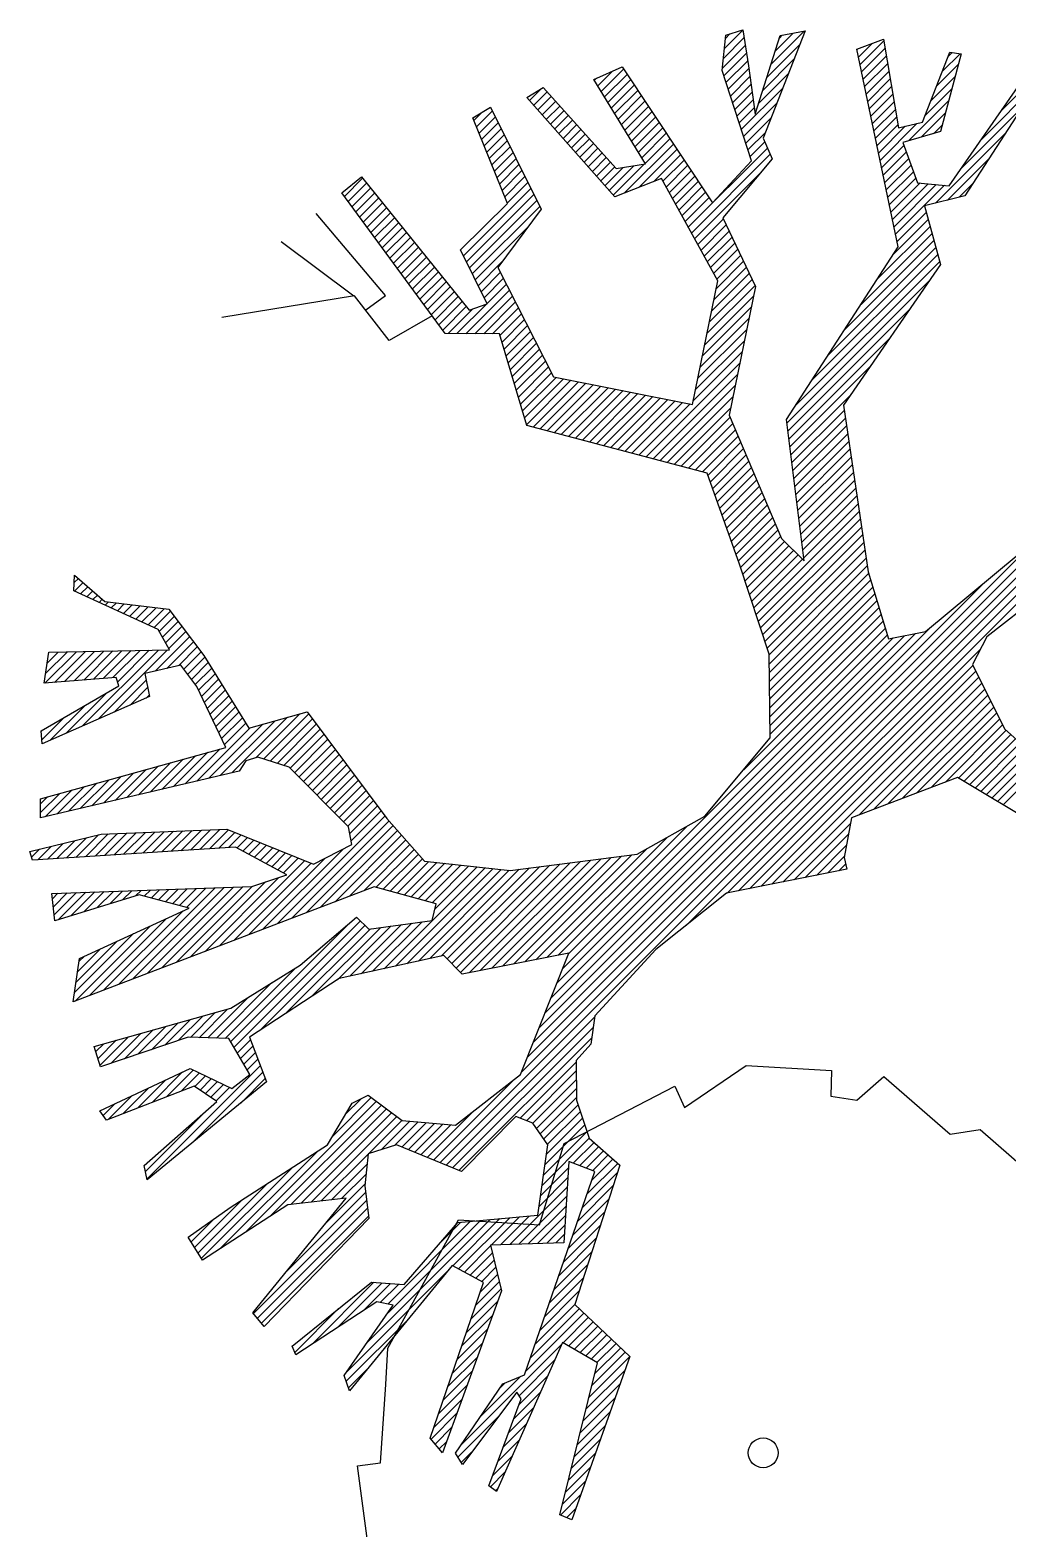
# Model space of a CAD drawing. Header units: millimetres. Extents: x 14385 to 129787, y 107826 to 186798.
# Drawn here: x 48479 to 49109, y 125394 to 126361 of the extents above; entities that cross this region are included whole.
import ezdxf

# ---------------------------------------------------------------- set-up
doc = ezdxf.new("R2010")
doc.units = ezdxf.units.MM
doc.header["$LTSCALE"] = 1000
doc.layers.add('FF-PLANTS', color=86, linetype='Continuous')

# ---------------------------------------------------------------- blocks, each defined once
blk = doc.blocks.new('A$C099E2EEB')
at = {"color": 8}
for p, q in [((-195.45, 724.18), (-183.61, 736.02)), ((-194.53, 732.66), (-183.5, 736.06)), ((-183.5, 736.06), (-179.94, 712.81)), ((-143.42, 735.43), (-170.38, 666.18)), ((-165.4, 713.92), (-143.99, 735.33)), ((-159.5, 732.46), (-143.42, 735.43)), ((-197, 709.82), (-194.53, 732.66)), ((-196.85, 711.26), (-181.98, 726.13)), ((-196.15, 717.72), (-182.74, 731.13)), ((-194.75, 730.64), (-191.93, 733.46)), ((-175.63, 681.75), (-159.5, 732.46)), ((-168.08, 705.47), (-146.79, 726.77)), ((-162.71, 722.36), (-151.05, 734.02)), ((-160.03, 730.8), (-158.12, 732.71)), ((-110.03, 723.65), (-92.85, 730.06)), ((-108.96, 718.53), (-100.15, 727.34)), ((-107.96, 713.77), (-92.68, 729.05)), ((-92.85, 730.06), (-83.15, 672.85)), ((-195.9, 706.45), (-181.21, 721.14)), ((-194.49, 702.1), (-180.45, 716.14)), ((-170.77, 697.03), (-150.46, 717.34)), ((-83.29, 596.12), (-110.03, 723.65)), ((-109.96, 723.29), (-109.34, 723.91)), ((-106.96, 709.01), (-91.84, 724.13)), ((-105.96, 704.25), (-91.01, 719.2)), ((-67.72, 676.47), (-49.89, 721.66)), ((-42.71, 720.61), (-55.91, 670.43)), ((-54.72, 709.41), (-43.42, 720.71)), ((-50.97, 718.92), (-48.45, 721.45)), ((-49.89, 721.66), (-42.71, 720.61)), ((-279.85, 704.18), (-261.54, 712.24)), ((-277.26, 699.96), (-267.67, 709.54)), ((-275.07, 696.39), (-260.61, 710.84)), ((-272.89, 692.81), (-258.31, 707.38)), ((-261.54, 712.24), (-203.23, 624.54)), ((-178.01, 651.58), (-197, 709.82)), ((-193.07, 697.76), (-179.7, 711.13)), ((-191.65, 693.42), (-179, 706.07)), ((-179.94, 712.81), (-175.63, 681.75)), ((-173.45, 688.59), (-154.13, 707.91)), ((-104.97, 699.48), (-90.17, 714.28)), ((-103.97, 694.72), (-89.34, 709.35)), ((-62.22, 690.39), (-46.53, 706.09)), ((-58.47, 699.9), (-44.48, 713.9)), ((-323.03, 692.55), (-312.52, 698.88)), ((-321.24, 690.53), (-313.46, 698.31)), ((-312.52, 698.88), (-265.26, 646.54)), ((-246.4, 649.56), (-279.85, 704.18)), ((-279.45, 703.53), (-277.96, 705.02)), ((-270.7, 689.24), (-256.02, 703.93)), ((-268.51, 685.67), (-253.72, 700.47)), ((-266.32, 682.1), (-251.42, 697.01)), ((-190.24, 689.08), (-178.3, 701.01)), ((-184.57, 671.71), (-157.8, 698.48)), ((-102.97, 689.96), (-88.5, 704.43)), ((-101.97, 685.2), (-87.67, 699.51)), ((-65.98, 680.88), (-48.59, 698.27)), ((-50.41, 635.48), (-2.43, 704.51)), ((8.64, 704.66), (-40.39, 628.93)), ((-29.58, 665.45), (6.84, 701.87)), ((-16.46, 684.33), (3.81, 704.6)), ((-266.16, 628.29), (-323.03, 692.55)), ((-318.54, 687.47), (-309.97, 696.05)), ((-315.83, 684.42), (-307.23, 693.02)), ((-313.13, 681.36), (-304.5, 689.99)), ((-310.43, 678.31), (-301.77, 686.97)), ((-264.14, 678.53), (-249.12, 693.55)), ((-261.95, 674.96), (-246.82, 690.09)), ((-259.76, 671.38), (-244.52, 686.63)), ((-188.82, 684.74), (-177.6, 695.96)), ((-187.4, 680.39), (-176.9, 690.9)), ((-183.16, 667.37), (-161.47, 689.05)), ((-100.97, 680.44), (-86.83, 694.58)), ((-99.97, 675.68), (-86, 689.66)), ((-76.62, 664.48), (-50.64, 690.46)), ((-357.88, 679.39), (-346.4, 686.22)), ((-335.5, 623.97), (-357.88, 679.39)), ((-357.17, 677.63), (-351.79, 683.02)), ((-355.52, 673.53), (-345.22, 683.83)), ((-353.86, 669.43), (-343.31, 679.98)), ((-346.4, 686.22), (-313.79, 620.34)), ((-307.72, 675.25), (-299.03, 683.94)), ((-305.02, 672.2), (-296.3, 680.92)), ((-302.32, 669.14), (-293.57, 677.89)), ((-257.58, 667.81), (-242.22, 683.17)), ((-255.39, 664.24), (-239.92, 679.71)), ((-185.99, 676.05), (-176.2, 685.84)), ((-181.74, 663.02), (-165.14, 679.62)), ((-98.98, 670.92), (-85.16, 684.73)), ((-97.98, 666.16), (-84.33, 679.81)), ((-68.54, 666.8), (-52.7, 682.64)), ((-42.7, 646.57), (-3.74, 685.53)), ((-352.2, 665.33), (-341.41, 676.12)), ((-350.55, 661.23), (-339.5, 672.27)), ((-348.89, 657.12), (-337.59, 668.42)), ((-299.61, 666.09), (-290.84, 674.86)), ((-296.91, 663.03), (-288.1, 671.84)), ((-294.2, 659.98), (-285.37, 668.81)), ((-253.2, 660.67), (-237.62, 676.25)), ((-251.01, 657.1), (-235.32, 672.79)), ((-248.83, 653.52), (-233.02, 669.34)), ((-180.32, 658.68), (-168.81, 670.19)), ((-96.98, 661.4), (-83.49, 674.89)), ((-95.98, 656.64), (-78.74, 673.88)), ((-94.98, 651.88), (-71.21, 675.65)), ((-83.15, 672.85), (-67.72, 676.47)), ((-55.91, 670.43), (-80.26, 663.43)), ((-60.46, 669.12), (-54.75, 674.83)), ((-59.19, 624.32), (-14.32, 669.2)), ((-347.23, 653.02), (-335.68, 664.57)), ((-345.58, 648.92), (-333.78, 660.72)), ((-291.5, 656.92), (-282.64, 665.79)), ((-288.8, 653.87), (-279.9, 662.76)), ((-286.09, 650.81), (-277.17, 659.73)), ((-260.15, 630.68), (-228.42, 662.42)), ((-250.57, 634.5), (-226.12, 658.96)), ((-246.64, 649.95), (-230.72, 665.88)), ((-218.82, 608.67), (-167.65, 659.84)), ((-178.91, 654.34), (-169.38, 663.86)), ((-170.38, 666.18), (-164.67, 652.89)), ((-93.99, 647.11), (-79.57, 661.53)), ((-80.26, 663.43), (-70.96, 637.49)), ((-343.92, 644.82), (-331.87, 656.86)), ((-342.26, 640.71), (-329.96, 653.01)), ((-340.61, 636.61), (-328.06, 649.16)), ((-283.39, 647.76), (-274.44, 656.71)), ((-280.69, 644.7), (-271.7, 653.68)), ((-277.98, 641.65), (-268.97, 650.66)), ((-269.87, 632.48), (-254.01, 648.34)), ((-267.17, 629.43), (-247.16, 649.44)), ((-265.26, 646.54), (-246.4, 649.56)), ((-241, 638.32), (-223.82, 655.5)), ((-235.16, 638.39), (-221.52, 652.04)), ((-233.12, 634.68), (-219.22, 648.58)), ((-216.78, 604.95), (-165.92, 655.81)), ((-203.23, 624.54), (-178.01, 651.58)), ((-164.67, 652.89), (-196.43, 614.69)), ((-92.99, 642.35), (-78.05, 657.29)), ((-91.99, 637.59), (-76.53, 653.05)), ((-90.99, 632.83), (-75.02, 648.81)), ((-51.56, 626.19), (-24.89, 652.86)), ((-442.45, 630.89), (-429.72, 641.16)), ((-440.76, 628.6), (-429.04, 640.32)), ((-429.72, 641.16), (-360.19, 555.23)), ((-338.95, 632.51), (-326.15, 645.31)), ((-337.29, 628.41), (-324.24, 641.46)), ((-275.28, 638.59), (-266.24, 647.63)), ((-272.57, 635.54), (-260.86, 647.25)), ((-236.18, 640.24), (-266.16, 628.29)), ((-199.81, 574.08), (-236.18, 640.24)), ((-231.08, 630.96), (-216.92, 645.12)), ((-229.03, 627.25), (-214.62, 641.66)), ((-226.99, 623.53), (-212.32, 638.2)), ((-214.73, 601.23), (-172.51, 643.45)), ((-89.99, 628.07), (-73.5, 644.57)), ((-89, 623.31), (-71.98, 640.33)), ((-375.63, 540.05), (-442.45, 630.89)), ((-438.32, 625.28), (-426.46, 637.14)), ((-435.88, 621.96), (-423.89, 633.96)), ((-433.44, 618.64), (-421.31, 630.77)), ((-363.88, 590.3), (-320.43, 633.75)), ((-361.98, 586.44), (-318.52, 629.9)), ((-335.64, 624.31), (-322.34, 637.61)), ((-224.95, 619.81), (-210.02, 634.74)), ((-222.91, 616.1), (-207.72, 631.29)), ((-88, 618.55), (-69.23, 637.32)), ((-87, 613.79), (-63.98, 636.81)), ((-86, 609.03), (-58.74, 636.29)), ((-85, 604.27), (-53.49, 635.78)), ((-70.96, 637.49), (-50.41, 635.48)), ((-40.39, 628.93), (-66.37, 622.56)), ((-43.94, 628.06), (-35.47, 636.53)), ((-431, 615.32), (-418.74, 627.59)), ((-428.56, 612.01), (-416.16, 624.41)), ((-426.12, 608.69), (-413.58, 621.22)), ((-365.74, 594.09), (-335.5, 623.97)), ((-360.09, 582.57), (-316.61, 626.05)), ((-358.2, 578.71), (-314.71, 622.2)), ((-313.79, 620.34), (-341.65, 582.84)), ((-220.86, 612.38), (-205.42, 627.83)), ((-66.37, 622.56), (-55.94, 584.74)), ((-414.23, 564.63), (-458.89, 617.49)), ((-423.68, 605.37), (-411.01, 618.04)), ((-421.24, 602.05), (-408.43, 614.86)), ((-418.8, 598.73), (-405.86, 611.67)), ((-212.69, 597.52), (-196.13, 614.08)), ((-210.65, 593.8), (-194.27, 610.18)), ((-196.43, 614.69), (-175.33, 570.49)), ((-96.82, 575.18), (-62.71, 609.28)), ((-86.32, 591.43), (-63.95, 613.8)), ((-84.01, 599.51), (-65.2, 618.31)), ((-416.36, 595.42), (-403.28, 608.49)), ((-413.91, 592.1), (-400.71, 605.31)), ((-411.47, 588.78), (-398.13, 602.12)), ((-356.3, 574.85), (-322.4, 608.74)), ((-208.61, 590.08), (-192.41, 606.28)), ((-206.56, 586.37), (-190.55, 602.38)), ((-117.81, 542.67), (-60.22, 600.26)), ((-107.31, 558.92), (-61.46, 604.77)), ((-434.63, 564.31), (-481.47, 599.28)), ((-409.03, 585.46), (-395.55, 598.94)), ((-406.59, 582.14), (-392.98, 595.76)), ((-404.15, 578.82), (-390.4, 592.57)), ((-348.67, 559.29), (-365.74, 594.09)), ((-204.52, 582.65), (-188.69, 598.48)), ((-202.48, 578.94), (-186.83, 594.59)), ((-200.43, 575.22), (-184.97, 590.69)), ((-155.32, 484.58), (-83.29, 596.12)), ((-138.8, 510.15), (-57.73, 591.23)), ((-128.31, 526.41), (-58.98, 595.74)), ((-401.71, 575.51), (-387.83, 589.39)), ((-399.27, 572.19), (-385.25, 586.21)), ((-396.83, 568.87), (-382.67, 583.02)), ((-354.41, 570.98), (-339.04, 586.34)), ((-341.65, 582.84), (-305.71, 512.12)), ((-202.31, 561.83), (-181.25, 582.89)), ((-200.83, 569.06), (-183.11, 586.79)), ((-149.3, 493.9), (-56.49, 586.71)), ((-55.94, 584.74), (-118.63, 493.85)), ((-394.39, 565.55), (-380.1, 579.84)), ((-391.95, 562.23), (-377.52, 576.66)), ((-389.51, 558.91), (-374.95, 573.47)), ((-352.51, 567.12), (-340.01, 579.62)), ((-350.62, 563.25), (-338.07, 575.8)), ((-348.72, 559.39), (-336.13, 571.98)), ((-216.05, 494.38), (-199.81, 574.08)), ((-206.73, 540.13), (-175.66, 571.2)), ((-205.25, 547.37), (-177.53, 575.09)), ((-203.78, 554.6), (-179.39, 578.99)), ((-155.05, 482.39), (-63.15, 574.29)), ((-434.26, 564.37), (-519.77, 550.4)), ((-411.74, 535.67), (-434.26, 564.37)), ((-426.98, 555.51), (-414.23, 564.63)), ((-387.07, 555.6), (-372.37, 570.29)), ((-384.63, 552.28), (-369.8, 567.11)), ((-382.19, 548.96), (-367.22, 563.93)), ((-362.32, 540.03), (-334.19, 568.16)), ((-356.57, 540.03), (-332.25, 564.34)), ((-208.2, 532.9), (-176.56, 564.54)), ((-175.33, 570.49), (-192.5, 487.35)), ((-384.16, 551.64), (-411.74, 535.67)), ((-379.74, 545.64), (-364.64, 560.74)), ((-377.3, 542.32), (-362.07, 557.56)), ((-373.83, 540.04), (-357.79, 556.08)), ((-368.07, 540.04), (-348.9, 559.21)), ((-360.19, 555.23), (-348.67, 559.29)), ((-350.81, 540.02), (-330.31, 560.53)), ((-345.06, 540.01), (-328.37, 556.71)), ((-340.31, 539.01), (-326.43, 552.89)), ((-209.67, 525.67), (-178.06, 557.29)), ((-154.42, 477.27), (-75.95, 555.73)), ((-338.99, 534.57), (-324.49, 549.07)), ((-337.68, 530.12), (-322.55, 545.25)), ((-212.62, 511.21), (-181.05, 542.77)), ((-211.15, 518.44), (-179.55, 550.03)), ((-340.6, 540.01), (-375.63, 540.05)), ((-323.06, 480.78), (-340.6, 540.01)), ((-336.36, 525.68), (-320.61, 541.43)), ((-335.04, 521.24), (-318.67, 537.61)), ((-333.73, 516.79), (-316.73, 533.8)), ((-214.09, 503.97), (-182.55, 535.51)), ((-153.78, 472.14), (-88.74, 537.18)), ((-332.41, 512.35), (-314.78, 529.98)), ((-331.1, 507.91), (-312.84, 526.16)), ((-329.78, 503.46), (-310.9, 522.34)), ((-215.57, 496.74), (-184.05, 528.26)), ((-328.46, 499.02), (-308.96, 518.52)), ((-327.15, 494.58), (-307.02, 514.7)), ((-246.08, 460.47), (-185.55, 521)), ((-241.52, 459.27), (-187.05, 513.74)), ((-153.15, 467.02), (-101.54, 518.63)), ((-325.83, 490.14), (-304.16, 511.81)), ((-324.52, 485.69), (-299.35, 510.86)), ((-323.2, 481.25), (-294.54, 509.91)), ((-318.99, 479.7), (-289.73, 508.96)), ((-314.43, 478.5), (-284.93, 508.01)), ((-309.87, 477.3), (-280.12, 507.05)), ((-305.71, 512.12), (-216.05, 494.38)), ((-305.32, 476.1), (-275.31, 506.1)), ((-300.76, 474.89), (-270.5, 505.15)), ((-296.2, 473.69), (-265.7, 504.2)), ((-291.65, 472.49), (-260.89, 503.25)), ((-236.97, 458.06), (-188.55, 506.48)), ((-287.09, 471.29), (-256.08, 502.3)), ((-282.53, 470.09), (-251.27, 501.35)), ((-277.98, 468.88), (-246.46, 500.4)), ((-273.42, 467.68), (-241.66, 499.45)), ((-268.86, 466.48), (-236.85, 498.49)), ((-264.31, 465.28), (-232.04, 497.54)), ((-259.75, 464.08), (-227.23, 496.59)), ((-255.19, 462.87), (-222.42, 495.64)), ((-250.64, 461.67), (-217.62, 494.69)), ((-232.41, 456.86), (-190.05, 499.22)), ((-152.51, 461.89), (-114.33, 500.07)), ((-118.63, 493.85), (-102.73, 386.21)), ((-227.85, 455.66), (-191.55, 491.97)), ((-223.29, 454.46), (-191.87, 485.88)), ((-192.5, 487.35), (-158.73, 407.81)), ((-144.04, 393.5), (-155.32, 484.58)), ((-151.88, 456.77), (-118.13, 490.51)), ((-151.24, 451.64), (-117.39, 485.49)), ((-206.51, 450.03), (-323.06, 480.78)), ((-218.74, 453.26), (-190.16, 481.84)), ((-214.18, 452.05), (-188.44, 477.79)), ((-150.61, 446.52), (-116.65, 480.48)), ((-149.97, 441.4), (-115.91, 475.46)), ((-379.14, 4.91), (86.22, 470.26)), ((-220.21, 158.08), (90.7, 468.99)), ((-209.62, 450.85), (-186.72, 473.75)), ((-206.04, 448.68), (-185.01, 469.71)), ((-204.53, 444.43), (-183.29, 465.67)), ((-193.65, 178.88), (95.19, 467.72)), ((-149.34, 436.27), (-115.17, 470.44)), ((-148.7, 431.15), (-114.43, 465.42)), ((-326.55, 63.25), (71.66, 461.47)), ((-203.02, 440.18), (-181.57, 461.62)), ((-201.52, 435.92), (-179.86, 457.58)), ((-148.07, 426.02), (-113.69, 460.4)), ((-147.44, 420.9), (-112.95, 455.39)), ((-322.73, 72.84), (56.71, 452.28)), ((-185.72, 391.33), (-206.51, 450.03)), ((-200.01, 431.67), (-178.14, 453.54)), ((-198.5, 427.42), (-176.43, 449.5)), ((-197, 423.17), (-174.71, 445.45)), ((-146.8, 415.77), (-112.21, 450.37)), ((-146.17, 410.65), (-111.47, 445.35)), ((-195.49, 418.91), (-172.99, 441.41)), ((-193.98, 414.66), (-171.28, 437.37)), ((-145.53, 405.52), (-110.72, 440.33)), ((-144.9, 400.4), (-109.98, 435.31)), ((-192.48, 410.41), (-169.56, 433.33)), ((-190.97, 406.16), (-167.84, 429.28)), ((-144.26, 395.28), (-109.24, 430.3)), ((-65.59, 347.76), (36.75, 433.14)), ((-189.46, 401.9), (-166.13, 425.24)), ((-187.96, 397.65), (-164.41, 421.2)), ((-186.45, 393.4), (-162.7, 417.16)), ((-175.01, 358.77), (-108.5, 425.28)), ((-173.58, 354.44), (-107.76, 420.26)), ((75.16, 423.54), (-26.12, 344.36)), ((-318.9, 82.42), (6.96, 408.28)), ((-184.99, 389.11), (-160.98, 413.11)), ((-183.56, 384.77), (-159.26, 409.07)), ((-172.15, 350.11), (-107.02, 415.24)), ((-170.73, 345.77), (-106.28, 410.22)), ((-158.73, 407.81), (-144.04, 393.5)), ((-182.13, 380.44), (-156.72, 405.85)), ((-180.71, 376.11), (-153.81, 403.01)), ((-179.28, 371.77), (-150.89, 400.17)), ((-177.86, 367.44), (-147.97, 397.33)), ((-169.3, 341.44), (-105.54, 405.21)), ((-167.88, 337.11), (-104.8, 400.19)), ((-166.56, 333.1), (-185.72, 391.33)), ((-176.43, 363.11), (-145.06, 394.48)), ((-166.55, 332.67), (-104.06, 395.17)), ((-166.48, 326.99), (-103.32, 390.15)), ((-615.39, 374.04), (-614.87, 384.15)), ((-615.11, 379.38), (-612.45, 382.05)), ((-614.91, 373.83), (-609.36, 379.37)), ((-614.87, 384.15), (-595.26, 367.14)), ((-315.08, 92.01), (-27.8, 379.28)), ((-166.4, 321.3), (-102.44, 385.26)), ((-166.33, 315.62), (-101.09, 380.86)), ((-102.73, 386.21), (-89.47, 343.05)), ((-560.98, 349.17), (-615.39, 374.04)), ((-610.96, 372.02), (-606.28, 376.7)), ((-607.01, 370.21), (-603.2, 374.02)), ((-603.05, 368.4), (-600.11, 371.35)), ((-599.1, 366.6), (-597.03, 368.67)), ((-166.26, 309.93), (-99.74, 376.45)), ((-166.18, 304.25), (-98.38, 372.05)), ((-166.11, 298.56), (-97.03, 367.64)), ((-595.26, 367.14), (-553.98, 362.13)), ((-595.15, 364.79), (-593.07, 366.87)), ((-591.2, 362.98), (-587.93, 366.25)), ((-587.25, 361.18), (-582.8, 365.63)), ((-583.29, 359.37), (-577.66, 365)), ((-579.34, 357.56), (-572.52, 364.38)), ((-575.39, 355.76), (-567.39, 363.76)), ((-571.44, 353.95), (-562.25, 363.13)), ((-567.48, 352.14), (-557.12, 362.51)), ((-563.53, 350.34), (-553.02, 360.85)), ((-553.98, 362.13), (-531.44, 332.29)), ((-166.04, 292.88), (-95.67, 363.24)), ((-165.96, 287.19), (-94.32, 358.83)), ((-553.65, 335.91), (-560.98, 349.17)), ((-560.26, 347.85), (-550.54, 357.57)), ((-558.2, 344.15), (-548.06, 354.29)), ((-556.15, 340.44), (-545.58, 351.01)), ((-311.25, 101.59), (-62.55, 350.29)), ((-183.04, 258.6), (-91.61, 350.02)), ((-165.89, 281.51), (-92.97, 354.43)), ((-562.8, 322.28), (-540.63, 344.45)), ((-555.31, 324), (-538.15, 341.17)), ((-554.1, 336.73), (-543.11, 347.73)), ((-307.43, 111.18), (-72.13, 346.47)), ((-303.6, 120.76), (-79.3, 345.06)), ((-299.77, 130.35), (-86.48, 343.64)), ((-295.95, 139.93), (-90.26, 345.62)), ((-89.47, 343.05), (-65.59, 347.76)), ((-26.12, 344.36), (-35.34, 326.48)), ((-634.49, 314.34), (-631.49, 334.41)), ((-634.05, 314.38), (-613.67, 334.76)), ((-633.55, 320.63), (-619.54, 334.64)), ((-632.54, 327.4), (-625.41, 334.53)), ((-631.53, 334.17), (-631.28, 334.42)), ((-631.49, 334.41), (-553.65, 335.91)), ((-627.77, 314.9), (-607.79, 334.87)), ((-621.49, 315.42), (-601.92, 334.98)), ((-615.21, 315.94), (-596.05, 335.09)), ((-609.79, 286.8), (-560.82, 335.77)), ((-608.93, 316.46), (-590.18, 335.21)), ((-602.65, 316.98), (-584.31, 335.32)), ((-599.52, 291.32), (-554.95, 335.88)), ((-596.37, 317.5), (-578.44, 335.43)), ((-590.09, 318.02), (-572.56, 335.55)), ((-587.06, 315.29), (-566.69, 335.66)), ((-547.83, 325.73), (-535.67, 337.88)), ((-544.38, 323.41), (-533.19, 334.6)), ((-541.93, 320.1), (-530.8, 331.24)), ((-531.44, 332.29), (-502.49, 285.42)), ((-186.46, 180.31), (-30.07, 336.7)), ((-165.86, 279.18), (-166.56, 333.1)), ((-546.35, 326.07), (-569.58, 320.72)), ((-569.58, 320.72), (-566.61, 305.77)), ((-536.07, 312.19), (-546.35, 326.07)), ((-539.48, 316.8), (-528.6, 327.68)), ((-537.03, 313.49), (-526.4, 324.12)), ((-534.94, 309.82), (-524.2, 320.56)), ((-179.26, 181.75), (-35.07, 325.94)), ((-172.07, 183.19), (-33.16, 322.1)), ((-35.34, 326.48), (-14.76, 285.05)), ((-636.38, 283.69), (-586.25, 312.68)), ((-587.95, 318.2), (-634.49, 314.34)), ((-589.25, 295.83), (-568.71, 316.36)), ((-586.25, 312.68), (-587.95, 318.2)), ((-578.98, 300.34), (-567.76, 311.56)), ((-517.32, 273.01), (-536.07, 312.19)), ((-533.07, 305.93), (-522, 317)), ((-531.21, 302.03), (-519.8, 313.44)), ((-529.35, 298.14), (-517.6, 309.88)), ((-164.87, 184.62), (-31.25, 318.25)), ((-157.68, 186.06), (-29.34, 314.4)), ((-108.49, 229.49), (-27.43, 310.55)), ((-566.61, 305.77), (-635.78, 275.39)), ((-630.33, 277.78), (-608.02, 300.09)), ((-620.06, 282.29), (-594.36, 307.99)), ((-568.71, 304.85), (-566.81, 306.75)), ((-527.48, 294.24), (-515.4, 306.32)), ((-525.62, 290.35), (-513.21, 302.76)), ((-99.22, 233), (-25.51, 306.7)), ((-89.95, 236.51), (-23.6, 302.85)), ((-635.96, 277.91), (-621.68, 292.19)), ((-523.75, 286.45), (-511.01, 299.2)), ((-521.89, 282.56), (-508.81, 295.64)), ((-520.89, 254.77), (-485.47, 290.19)), ((-520.03, 278.66), (-506.61, 292.08)), ((-513.36, 256.54), (-477.47, 292.43)), ((-502.49, 285.42), (-464.67, 296.01)), ((-497.97, 266.17), (-469.47, 294.67)), ((-492.93, 265.45), (-463.69, 294.69)), ((-488.57, 264.05), (-461.23, 291.39)), ((-464.67, 296.01), (-413.28, 227.11)), ((-80.68, 240.02), (-21.69, 299.01)), ((-71.41, 243.53), (-19.78, 295.16)), ((-62.14, 247.05), (-17.87, 291.31)), ((-635.78, 275.39), (-636.38, 283.69)), ((-636.35, 283.28), (-635.34, 284.29)), ((-535.95, 251.22), (-501.46, 285.71)), ((-528.42, 252.99), (-493.47, 287.95)), ((-518.16, 274.77), (-504.41, 288.52)), ((-484.2, 262.66), (-458.77, 288.09)), ((-479.83, 261.27), (-456.31, 284.79)), ((-475.8, 259.55), (-453.85, 281.49)), ((-52.87, 250.56), (-15.96, 287.46)), ((-44.44, 253.22), (-13.63, 284.03)), ((-40.85, 251.06), (-10.6, 281.31)), ((-14.76, 285.05), (57.26, 220.33)), ((-636.95, 239.86), (-517.32, 273.01)), ((-543.48, 249.45), (-520.92, 272.01)), ((-472.92, 256.66), (-451.39, 278.2)), ((-470.05, 253.78), (-448.93, 274.9)), ((-467.17, 250.89), (-446.47, 271.6)), ((-208.05, 228.63), (-165.86, 279.18)), ((-37.25, 248.9), (-7.57, 278.58)), ((-33.65, 246.74), (-4.53, 275.85)), ((-30.05, 244.57), (-1.5, 273.13)), ((-573.61, 242.35), (-552.78, 263.18)), ((-566.08, 244.13), (-544.82, 265.39)), ((-558.55, 245.9), (-536.85, 267.6)), ((-551.02, 247.67), (-528.88, 269.81)), ((-504.34, 264.22), (-508.65, 257.65)), ((-496.55, 266.6), (-504.34, 264.22)), ((-476.43, 260.18), (-496.55, 266.6)), ((-464.3, 248.01), (-444.01, 268.3)), ((-461.43, 245.12), (-441.55, 265)), ((-458.55, 242.24), (-439.08, 261.7)), ((-26.46, 242.41), (1.53, 270.4)), ((-22.86, 240.25), (4.57, 267.68)), ((-19.26, 238.09), (7.6, 264.95)), ((-15.66, 235.93), (10.63, 262.23)), ((-508.65, 257.65), (-636.79, 227.48)), ((-611.27, 233.49), (-592.62, 252.15)), ((-603.74, 235.26), (-584.65, 254.35)), ((-596.21, 237.04), (-576.68, 256.56)), ((-588.68, 238.81), (-568.72, 258.77)), ((-581.14, 240.58), (-560.75, 260.98)), ((-438.14, 221.74), (-476.43, 260.18)), ((-455.68, 239.35), (-436.62, 258.41)), ((-452.8, 236.47), (-434.16, 255.11)), ((-449.93, 233.58), (-431.7, 251.81)), ((-44.98, 253.54), (-113.55, 227.57)), ((43.67, 200.28), (-44.98, 253.54)), ((-636.83, 230.96), (-624.48, 243.32)), ((-633.87, 228.17), (-616.52, 245.52)), ((-626.34, 229.94), (-608.55, 247.73)), ((-618.8, 231.72), (-600.58, 249.94)), ((-447.06, 230.7), (-429.24, 248.51)), ((-444.18, 227.81), (-426.78, 245.21)), ((-441.31, 224.93), (-424.32, 241.91)), ((-636.79, 227.48), (-636.95, 239.86)), ((-636.91, 236.65), (-632.45, 241.11)), ((-438.43, 222.04), (-421.86, 238.61)), ((-437.29, 217.43), (-419.4, 235.32)), ((-484.08, 159.12), (-414.48, 228.72)), ((-474.76, 162.68), (-411.9, 225.54)), ((-465.44, 166.24), (-409.2, 222.48)), ((-436.34, 212.61), (-416.94, 232.02)), ((-413.28, 227.11), (-388.98, 199.57)), ((-251.71, 204.12), (-208.05, 228.63)), ((-150.48, 187.5), (-114.26, 223.71)), ((-113.55, 227.57), (-118.27, 201.93)), ((-643.67, 205.73), (-597.72, 216.91)), ((-626.27, 201.21), (-614.71, 212.78)), ((-620.12, 201.61), (-607.1, 214.63)), ((-613.97, 202), (-599.49, 216.48)), ((-607.81, 202.39), (-593.11, 217.1)), ((-601.66, 202.79), (-587.1, 217.35)), ((-597.72, 216.91), (-516.64, 220.24)), ((-595.51, 203.18), (-581.1, 217.59)), ((-589.36, 203.57), (-575.09, 217.84)), ((-583.21, 203.97), (-569.09, 218.09)), ((-577.05, 204.36), (-563.08, 218.33)), ((-570.9, 204.75), (-557.08, 218.58)), ((-564.75, 205.15), (-551.07, 218.83)), ((-558.6, 205.54), (-545.06, 219.07)), ((-552.45, 205.93), (-539.06, 219.32)), ((-546.29, 206.33), (-533.05, 219.57)), ((-540.14, 206.72), (-527.05, 219.81)), ((-533.99, 207.11), (-521.04, 220.06)), ((-527.84, 207.51), (-515.55, 219.8)), ((-521.69, 207.9), (-511.45, 218.13)), ((-516.64, 220.24), (-460.63, 197.51)), ((-515.53, 208.29), (-507.35, 216.47)), ((-509.99, 208.07), (-503.26, 214.81)), ((-506.25, 206.06), (-499.16, 213.15)), ((-456.12, 169.8), (-406.5, 219.42)), ((-446.8, 173.36), (-403.8, 216.37)), ((-435.87, 210.21), (-438.14, 221.74)), ((-437.48, 176.92), (-401.1, 213.31)), ((-310.01, 137.38), (-232.48, 214.91)), ((-302.84, 138.8), (-219.35, 222.28)), ((-143.29, 188.93), (-115.56, 216.66)), ((-641.97, 200.21), (-643.67, 205.73)), ((-642.58, 202.18), (-637.54, 207.22)), ((-510.95, 208.58), (-641.97, 200.21)), ((-638.57, 200.43), (-629.93, 209.07)), ((-632.42, 200.82), (-622.32, 210.92)), ((-477.81, 190.77), (-510.95, 208.58)), ((-502.5, 204.04), (-495.06, 211.48)), ((-498.76, 202.03), (-490.97, 209.82)), ((-495.01, 200.02), (-486.87, 208.16)), ((-493.39, 155.56), (-441.78, 207.17)), ((-491.27, 198), (-482.78, 206.49)), ((-487.52, 195.99), (-478.68, 204.83)), ((-483.78, 193.98), (-474.58, 203.17)), ((-460.63, 197.51), (-435.87, 210.21)), ((-428.16, 180.48), (-398.4, 210.25)), ((-420.22, 182.67), (-395.7, 207.19)), ((-415.7, 181.42), (-393, 204.13)), ((-333.84, 193.61), (-251.71, 204.12)), ((-324.36, 134.55), (-255.25, 203.67)), ((-317.19, 135.97), (-245.61, 207.54)), ((-136.09, 190.37), (-116.86, 209.6)), ((-521.35, 144.88), (-466.39, 199.84)), ((-512.03, 148.44), (-462.29, 198.18)), ((-502.71, 152), (-453.61, 201.11)), ((-480.03, 191.96), (-470.49, 201.51)), ((-415.15, 130.15), (-349.95, 195.35)), ((-411.19, 180.18), (-390.3, 201.07)), ((-407.77, 131.77), (-344.75, 194.79)), ((-406.68, 178.93), (-386.32, 199.29)), ((-402.16, 177.69), (-381.13, 198.72)), ((-400.39, 133.39), (-339.55, 194.23)), ((-397.65, 176.44), (-375.93, 198.16)), ((-393.13, 175.2), (-370.73, 197.6)), ((-393.01, 135.01), (-334.36, 193.66)), ((-388.98, 199.57), (-333.84, 193.61)), ((-388.62, 173.95), (-365.54, 197.04)), ((-385.63, 136.63), (-327.89, 194.37)), ((-384.11, 172.71), (-360.34, 196.47)), ((-382.24, 168.82), (-355.14, 195.91)), ((-378.25, 138.26), (-321.29, 195.21)), ((-374.31, 136.43), (-314.68, 196.06)), ((-371.47, 133.51), (-308.08, 196.9)), ((-368.64, 130.59), (-301.48, 197.75)), ((-365.8, 127.67), (-294.87, 198.59)), ((-360.24, 127.47), (-288.27, 199.44)), ((-353.06, 128.89), (-281.66, 200.28)), ((-345.89, 130.3), (-275.06, 201.13)), ((-338.71, 131.72), (-268.46, 201.98)), ((-331.54, 133.13), (-261.85, 202.82)), ((-116.38, 194.3), (-194.05, 178.8)), ((-128.9, 191.8), (-118.16, 202.54)), ((-121.7, 193.24), (-117.23, 197.71)), ((-118.27, 201.93), (-116.38, 194.3)), ((-539.99, 137.76), (-491.62, 186.13)), ((-530.67, 141.32), (-482.95, 189.04)), ((-500.52, 183.14), (-477.81, 190.77)), ((-629.48, 178.71), (-500.52, 183.14)), ((-627.62, 160.97), (-629.48, 178.71)), ((-629.12, 175.32), (-625.61, 178.84)), ((-628.58, 170.11), (-619.65, 179.05)), ((-628.03, 164.9), (-613.68, 179.25)), ((-573.27, 177.8), (-627.62, 160.97)), ((-625.56, 161.61), (-607.72, 179.46)), ((-617.22, 164.2), (-601.75, 179.66)), ((-421.51, 183.03), (-615.71, 108.84)), ((-608.88, 166.78), (-595.79, 179.87)), ((-600.53, 169.36), (-589.82, 180.07)), ((-592.19, 171.94), (-583.86, 180.28)), ((-586.58, 119.96), (-524.22, 182.33)), ((-583.85, 174.53), (-577.9, 180.48)), ((-577.27, 123.52), (-518.26, 182.53)), ((-575.51, 177.11), (-571.93, 180.69)), ((-540.9, 169.26), (-573.27, 177.8)), ((-569.93, 176.93), (-565.97, 180.89)), ((-567.95, 127.08), (-512.29, 182.74)), ((-565.38, 175.72), (-560, 181.1)), ((-560.82, 174.52), (-554.04, 181.3)), ((-558.63, 130.64), (-506.33, 182.94)), ((-556.27, 173.32), (-548.08, 181.51)), ((-551.71, 172.12), (-542.11, 181.71)), ((-549.31, 134.2), (-500.29, 183.22)), ((-547.15, 170.91), (-536.15, 181.92)), ((-542.6, 169.71), (-530.18, 182.12)), ((-381.46, 171.98), (-421.51, 183.03)), ((-194.05, 178.8), (-239.84, 142.53)), ((-611.67, 136.75), (-540.9, 169.26)), ((-595.9, 116.4), (-544.86, 167.44)), ((-384.09, 161.35), (-381.46, 171.98)), ((-614.54, 109.28), (-566.17, 157.65)), ((-605.22, 112.84), (-555.52, 162.55)), ((-514.15, 82.98), (-437.55, 159.58)), ((-512.01, 79.35), (-430.4, 160.97)), ((-495.38, 90.23), (-427.48, 158.13)), ((-478.68, 101.17), (-423.92, 155.93)), ((-469.24, 132.4), (-432.99, 163.49)), ((-461.98, 112.12), (-417.25, 156.84)), ((-445.27, 123.06), (-410.59, 157.75)), ((-437.29, 125.28), (-403.92, 158.65)), ((-432.99, 163.49), (-425.07, 155.77)), ((-429.91, 126.9), (-397.25, 159.56)), ((-425.07, 155.77), (-384.09, 161.35)), ((-422.53, 128.52), (-390.59, 160.47)), ((-614.85, 114.73), (-576.83, 152.76)), ((-613.88, 121.46), (-587.48, 147.86)), ((-615.71, 108.84), (-611.67, 136.75)), ((-612.91, 128.2), (-598.14, 142.96)), ((-611.93, 134.93), (-608.79, 138.07)), ((-376.46, 138.65), (-444.2, 123.76)), ((-364.74, 126.58), (-376.46, 138.65)), ((-295.85, 140.18), (-364.74, 126.58)), ((-327.09, 61.91), (-295.85, 140.18)), ((-239.84, 142.53), (-279.2, 99.83)), ((-517.77, 85.12), (-472.54, 130.35)), ((-514, 104.61), (-469.24, 132.4)), ((-523.35, 85.29), (-487.72, 120.93)), ((-444.2, 123.76), (-502.03, 85.87)), ((-528.94, 85.46), (-502.9, 111.5)), ((-602.14, 80.02), (-514, 104.61)), ((-556.64, 80.8), (-540.11, 97.33)), ((-547.97, 83.71), (-532.13, 99.56)), ((-540.12, 85.8), (-524.14, 101.79)), ((-534.53, 85.63), (-516.15, 104.01)), ((-375.06, 3.23), (-279.32, 98.97)), ((-279.2, 99.83), (-281.73, 81.39)), ((-591.34, 69.13), (-572.07, 88.41)), ((-582.67, 72.05), (-564.08, 90.64)), ((-573.99, 74.96), (-556.09, 92.87)), ((-565.32, 77.88), (-548.1, 95.1)), ((-370.98, 1.55), (-280.23, 92.3)), ((-598.06, 66.87), (-602.14, 80.02)), ((-601.1, 76.66), (-596.03, 81.72)), ((-599.73, 72.26), (-588.04, 83.95)), ((-598.37, 67.87), (-580.06, 86.18)), ((-541.61, 85.85), (-598.06, 66.87)), ((-515.38, 85.05), (-541.61, 85.85)), ((-501.72, 61.93), (-515.38, 85.05)), ((-509.88, 75.73), (-501.4, 84.21)), ((-507.74, 72.11), (-499.81, 80.04)), ((-502.03, 85.87), (-491.07, 57.02)), ((-366.89, -0.12), (-281.15, 85.62)), ((-281.73, 81.39), (-291.21, 70.84)), ((-505.6, 68.49), (-498.23, 75.86)), ((-503.46, 64.87), (-496.64, 71.69)), ((-327.4, 33.61), (-291.19, 69.82)), ((-291.21, 70.84), (-290.87, 45.27)), ((-221.25, 40.47), (-181.53, 67.7)), ((-181.53, 67.7), (-126.43, 64.5)), ((-598.67, 38.36), (-540.22, 65.83)), ((-574.28, 40.12), (-555.99, 58.42)), ((-568.22, -5.65), (-495.06, 67.52)), ((-564.87, 43.78), (-545.12, 63.53)), ((-555.45, 47.44), (-538.09, 64.8)), ((-546.04, 51.09), (-534.21, 62.92)), ((-540.22, 65.83), (-513.33, 52.82)), ((-539.72, 17.1), (-493.47, 63.34)), ((-537.36, 54.01), (-530.32, 61.04)), ((-533.93, 51.68), (-526.44, 59.17)), ((-513.33, 52.82), (-501.72, 61.93)), ((-507.62, 43.44), (-491.89, 59.17)), ((-383.22, 6.58), (-330.8, 59.01)), ((-369.02, 29.11), (-327.09, 61.91)), ((-323.24, 32.02), (-291.12, 64.13)), ((-319.07, 30.43), (-291.05, 58.45)), ((-126.43, 64.5), (-126.87, 47.88)), ((-110.06, 45.33), (-92.5, 60.54)), ((-92.5, 60.54), (-49.82, 23.3)), ((-537.79, 54.3), (-594.19, 32.39)), ((-583.7, 36.46), (-566.85, 53.31)), ((-491.07, 57.02), (-568.12, -6.21)), ((-523.16, 44.39), (-537.79, 54.3)), ((-530.5, 49.36), (-522.56, 57.29)), ((-527.06, 47.03), (-518.68, 55.41)), ((-523.63, 44.7), (-514.8, 53.53)), ((-435.83, 43.4), (-425.47, 48.42)), ((-425.47, 48.42), (-403.43, 32.09)), ((-316.69, 27.04), (-290.97, 52.76)), ((-298.82, 17.31), (-227.46, 54.4)), ((-227.46, 54.4), (-221.25, 40.47)), ((-596.38, 35.3), (-588.58, 43.1)), ((-593.11, 32.81), (-577.72, 48.21)), ((-569.87, 3.22), (-523.16, 44.39)), ((-504.77, -40.09), (-420.18, 44.5)), ((-488.37, -29.46), (-416.87, 42.04)), ((-475.21, -22.05), (-413.56, 39.59)), ((-451.61, 16.48), (-435.83, 43.4)), ((-448.29, 22.14), (-423.49, 46.95)), ((-440.14, 36.05), (-429.94, 46.25)), ((-314.33, 23.64), (-290.9, 47.08)), ((-311.98, 20.24), (-289.89, 42.32)), ((-290.87, 45.27), (-282.74, 20.78)), ((-126.87, 47.88), (-110.06, 45.33)), ((-594.19, 32.39), (-598.67, 38.36)), ((-569.12, -0.79), (-529.8, 38.53)), ((-468.69, -21.29), (-410.25, 37.14)), ((-462.17, -20.53), (-406.95, 34.69)), ((-425.15, 10.73), (-403.64, 32.24)), ((-416.74, 13.37), (-398.46, 31.66)), ((-408.34, 16.02), (-393.16, 31.2)), ((-403.64, 14.96), (-387.86, 30.74)), ((-403.43, 32.09), (-369.02, 29.11)), ((-399.55, 13.29), (-382.56, 30.28)), ((-395.47, 11.61), (-377.26, 29.82)), ((-391.39, 9.93), (-371.96, 29.37)), ((-387.31, 8.26), (-357.24, 38.33)), ((-330.16, 34.66), (-365.21, -0.81)), ((-319.03, 30.41), (-330.16, 34.66)), ((-309.4, 16.52), (-319.03, 30.41)), ((-311.25, 3.69), (-285.59, 29.35)), ((-310.28, 10.42), (-287.02, 33.68)), ((-309.62, 16.84), (-288.46, 38)), ((-313.2, -9.78), (-282.69, 20.73)), ((-312.23, -3.05), (-284.15, 25.03)), ((-282.74, 20.78), (-262.96, 3.28)), ((-49.82, 23.3), (-30.31, 26.32)), ((-30.31, 26.32), (0, 0)), ((-521.16, -50.73), (-458.17, 12.26)), ((-514.46, -23.92), (-451.61, 16.48)), ((-455.65, -19.77), (-425.5, 10.38)), ((-425.47, 10.62), (-427.49, -9.93)), ((-407.14, 16.4), (-425.47, 10.62)), ((-365.21, -0.81), (-407.14, 16.4)), ((-315.98, -29.01), (-309.4, 16.52)), ((-314.76, -35.18), (-298.82, 17.31)), ((-293.11, 4.55), (-279.63, 18.03)), ((-288.95, 2.96), (-276.58, 15.33)), ((-284.78, 1.36), (-273.52, 12.62)), ((-280.62, -0.23), (-270.47, 9.92)), ((-568.12, -6.21), (-569.87, 3.22)), ((-533.11, -56.92), (-474.29, 1.9)), ((-449.13, -19.01), (-426.12, 4)), ((-314.17, -16.51), (-296.15, 1.51)), ((-295.9, 5.62), (-299.13, -46.71)), ((-279.04, -0.84), (-295.9, 5.62)), ((-262.96, 3.28), (-291.94, -86.53)), ((-284, -15.13), (-264.36, 4.51)), ((-280.94, -6.31), (-267.41, 7.22)), ((-535.3, -53.36), (-490.42, -8.47)), ((-452.95, -34.35), (-427.37, -8.77)), ((-442.61, -18.25), (-426.75, -2.39)), ((-324.58, -132.07), (-279.04, -0.84)), ((-315.14, -23.24), (-296.53, -4.63)), ((-287.06, -23.95), (-264.46, -1.35)), ((-537.5, -49.79), (-506.54, -18.83)), ((-499.73, -91.99), (-439.6, -17.9)), ((-499.43, -92.35), (-426.36, -19.27)), ((-477.76, -64.92), (-426.98, -14.14)), ((-439.6, -17.9), (-477.34, -22.3)), ((-427.49, -9.93), (-424.93, -31.07)), ((-334.03, -47.88), (-296.91, -10.77)), ((-328.07, -47.68), (-297.29, -16.91)), ((-293.18, -41.59), (-269.94, -18.35)), ((-290.12, -32.77), (-267.2, -9.85)), ((-541.58, -43.17), (-514.46, -23.92)), ((-477.34, -22.3), (-532.42, -58.04)), ((-496.83, -95.51), (-425.74, -24.41)), ((-322.11, -47.48), (-297.67, -23.04)), ((-296.24, -50.41), (-272.69, -26.85)), ((-539.69, -46.23), (-524.55, -31.09)), ((-494.24, -98.67), (-425.12, -29.55)), ((-424.93, -31.07), (-492.45, -100.85)), ((-425.89, -110.95), (-346.67, -31.73)), ((-412.8, -86.35), (-359.31, -32.86)), ((-412.77, -114.81), (-367.09, -31.95)), ((-412.58, -91.88), (-352.99, -32.29)), ((-402.06, -73.62), (-367.56, -33.59)), ((-378.52, -46.3), (-365.63, -33.42)), ((-370.82, -61.64), (-340.35, -31.17)), ((-367.56, -33.59), (-315.98, -29.01)), ((-367.09, -31.95), (-314.76, -35.18)), ((-367.07, -63.65), (-334.03, -30.61)), ((-345.95, -48.29), (-327.71, -30.05)), ((-339.99, -48.09), (-321.4, -29.49)), ((-316.15, -47.28), (-298.05, -29.18)), ((-310.19, -47.08), (-298.43, -35.32)), ((-299.3, -59.23), (-275.43, -35.35)), ((-532.42, -58.04), (-541.58, -43.17)), ((-299.13, -46.71), (-346.35, -48.3)), ((-346.35, -48.3), (-339.29, -77.69)), ((-304.23, -46.88), (-298.81, -41.46)), ((-302.36, -68.05), (-278.17, -43.86)), ((-363.32, -65.66), (-346.28, -48.61)), ((-359.58, -67.67), (-345.16, -53.26)), ((-355.83, -69.68), (-344.05, -57.9)), ((-305.42, -76.87), (-280.91, -52.36)), ((-439.2, -130.02), (-373.09, -63.91)), ((-371.11, -61.49), (-437.34, -142.33)), ((-350.93, -72.3), (-371.11, -61.49)), ((-353, -78.38), (-341.82, -67.19)), ((-352.08, -71.69), (-342.93, -62.55)), ((-308.48, -85.69), (-283.66, -60.86)), ((-474.53, -113.49), (-423.26, -72.1)), ((-461.61, -112.12), (-421.71, -72.21)), ((-445.11, -101.38), (-416.33, -72.6)), ((-428.61, -90.64), (-410.96, -72.98)), ((-423.26, -72.1), (-402.06, -73.62)), ((-417.59, -85.38), (-405.58, -73.37)), ((-385.3, -172.93), (-350.93, -72.3)), ((-358.98, -95.87), (-339.59, -76.48)), ((-355.99, -87.12), (-340.7, -71.83)), ((-311.54, -94.51), (-286.4, -69.36)), ((-419.84, -84.92), (-472.18, -119)), ((-409.22, -87.07), (-419.84, -84.92)), ((-339.29, -77.69), (-377.36, -182.28)), ((-361.97, -104.62), (-341.73, -84.38)), ((-317.67, -112.15), (-291.89, -86.37)), ((-314.61, -103.33), (-289.14, -77.86)), ((-291.94, -86.53), (-256.48, -120.12)), ((-492.45, -100.85), (-499.73, -91.99)), ((-472.8, -117.54), (-444.49, -89.24)), ((-440.89, -132.44), (-409.22, -87.07)), ((-439.56, -136.14), (-399.2, -95.78)), ((-364.96, -113.36), (-345.02, -93.43)), ((-323.79, -129.78), (-286.08, -92.08)), ((-320.73, -120.97), (-289.04, -89.28)), ((-299.64, -111.4), (-283.12, -94.88)), ((-367.94, -122.11), (-348.32, -102.49)), ((-296, -113.51), (-280.17, -97.68)), ((-292.36, -115.63), (-277.21, -100.48)), ((-288.71, -117.75), (-274.25, -103.28)), ((-285.07, -119.86), (-271.29, -106.09)), ((-472.18, -119), (-474.53, -113.49)), ((-474.52, -113.51), (-474.38, -113.37)), ((-414.1, -138.28), (-412.77, -114.81)), ((-370.93, -130.86), (-351.62, -111.54)), ((-365.11, -176.86), (-300.29, -112.04)), ((-299.93, -111.23), (-342.5, -207.4)), ((-277.44, -124.3), (-299.93, -111.23)), ((-281.43, -121.98), (-268.34, -108.89)), ((-279.16, -131.23), (-262.42, -114.49)), ((-277.79, -124.1), (-265.38, -111.69)), ((-373.92, -139.6), (-354.91, -120.6)), ((-328, -145.51), (-304.86, -122.38)), ((-301.75, -222.35), (-277.44, -124.3)), ((-256.48, -120.12), (-293.89, -225.67)), ((-282.96, -146.54), (-256.51, -120.09)), ((-281.06, -138.89), (-259.46, -117.29)), ((-437.34, -142.33), (-440.89, -132.44)), ((-438.04, -140.38), (-425.31, -127.65)), ((-376.91, -148.35), (-358.21, -129.65)), ((-352.84, -158.83), (-327.12, -133.12)), ((-338.52, -137.79), (-324.58, -132.07)), ((-328.07, -151.35), (-309.44, -132.71)), ((-284.85, -154.2), (-259.62, -128.96)), ((-417.35, -188.82), (-414.1, -138.28)), ((-379.9, -157.1), (-361.5, -138.71)), ((-369.05, -182.66), (-338.52, -137.79)), ((-329.49, -143.22), (-364.56, -189.77)), ((-340.57, -140.81), (-336.89, -137.12)), ((-331.51, -160.55), (-314.01, -143.05)), ((-326.66, -147.58), (-329.49, -143.22)), ((-286.75, -161.86), (-262.78, -137.88)), ((-382.88, -165.84), (-364.8, -147.76)), ((-347.6, -203.56), (-326.66, -147.58)), ((-334.96, -169.75), (-318.59, -153.38)), ((-288.65, -169.51), (-265.94, -146.8)), ((-384.8, -173.52), (-368.1, -156.82)), ((-367.54, -185.05), (-341.06, -158.57)), ((-338.4, -178.95), (-323.16, -163.71)), ((-290.55, -177.17), (-269.1, -155.72)), ((-377.36, -182.28), (-385.3, -172.93)), ((-382.16, -176.64), (-371.39, -165.87)), ((-341.84, -188.15), (-327.74, -174.05)), ((-294.35, -192.49), (-275.42, -173.56)), ((-292.45, -184.83), (-272.26, -164.64)), ((-379.51, -179.75), (-374.69, -174.93)), ((-364.56, -189.77), (-369.05, -182.66)), ((-365.31, -188.58), (-358.65, -181.93)), ((-296.24, -200.14), (-278.58, -182.48)), ((-432.32, -190.65), (-417.35, -188.82)), ((-423.13, -258.95), (-432.32, -190.65)), ((-345.28, -197.35), (-332.31, -184.38)), ((-298.14, -207.8), (-281.74, -191.4)), ((-346.54, -204.36), (-336.89, -194.71)), ((-300.04, -215.46), (-284.9, -200.32)), ((-342.5, -207.4), (-347.6, -203.56)), ((-343.25, -206.84), (-341.46, -205.05)), ((-301.35, -222.52), (-288.06, -209.24)), ((-293.89, -225.67), (-301.75, -222.35)), ((-297.3, -224.23), (-291.22, -218.16))]:
    blk.add_line(p, q, dxfattribs=at)
blk.add_ellipse((-170.48, -182.37), major_axis=(-6.81, 6.81), ratio=1, start_param=3.926991, end_param=10.210176, dxfattribs=at)

msp = doc.modelspace()

# ---------------------------------------------------------------- block references
at = {"layer": 'FF-PLANTS'}
msp.add_blockref('A$C099E2EEB', (49122.51, 125624.71), dxfattribs=at)

doc.saveas('drawing.dxf')
